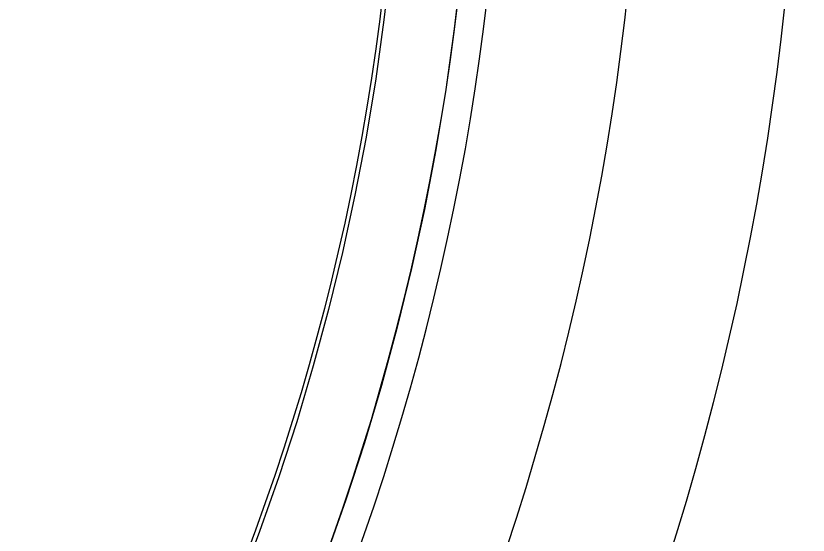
# Model space of a CAD drawing. Header units: metres. Extents: x 0 to 63075, y 0 to 44550.
# Drawn here: x 37560.69 to 37590.69, y 35133.38 to 35153.02 of the extents above; entities that cross this region are included whole.
import ezdxf

# ---------------------------------------------------------------- set-up
doc = ezdxf.new("R2010")
doc.units = ezdxf.units.M
doc.header["$LTSCALE"] = 75
doc.linetypes.add('HIDDEN2', pattern=[4.7625, 3.175, -1.5875])
for name, color, linetype in [('SDM', 7, 'Continuous'), ('SL4', 4, 'Continuous'), ('ST1', 7, 'HIDDEN2')]:
    doc.layers.add(name, color=color, linetype=linetype)

# ---------------------------------------------------------------- blocks, each defined once
blk = doc.blocks.new('A$C6e6623c1')
at = {"layer": 'SL4'}
for radius in [125, 123.91, 122.777, 119.686, 89.286]:
    blk.add_circle((212.763, 1623.35), radius, dxfattribs=at)
for radius, start, end in [(104.464, 171.10617, 157.38407), (98.5, 170.88256, 157.60769), (93.236, 168.80946, 159.68078), (92.147, 167.89305, 74.24512)]:
    blk.add_arc((212.763, 1623.35), radius, start, end, dxfattribs=at)
at = {"layer": 'ST1'}
for radius in [114.333, 92.131, 89.448]:
    blk.add_circle((212.763, 1623.35), radius, dxfattribs=at)

msp = doc.modelspace()

# ---------------------------------------------------------------- block references
at = {"layer": 'SDM'}
msp.add_blockref('A$C6e6623c1', (37273.133, 33540.918), dxfattribs=at)

doc.saveas('drawing.dxf')
